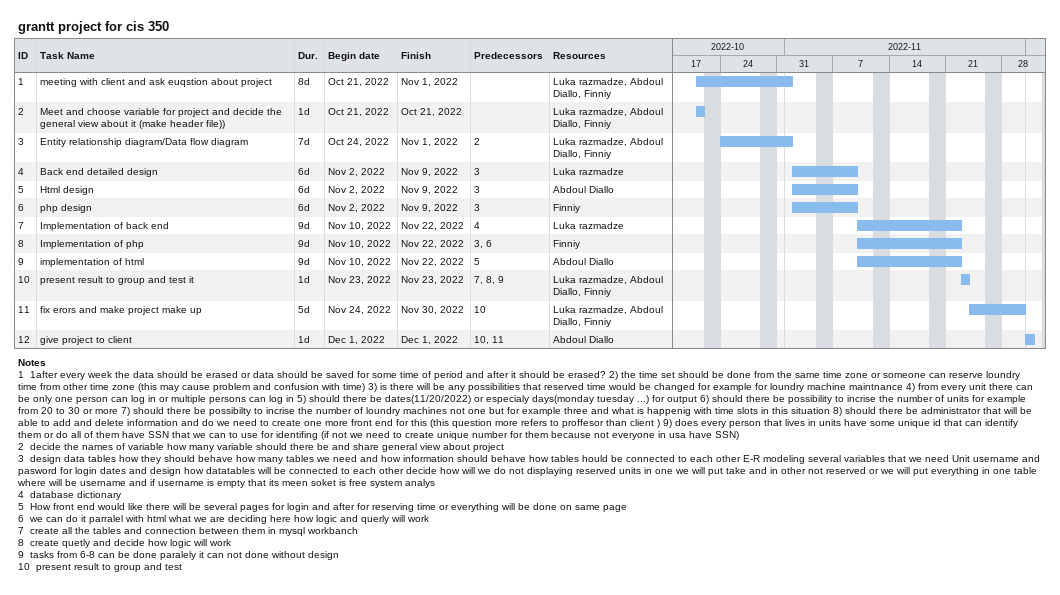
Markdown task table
grantt project for cis 350

| ID | Task | Duration | Start | Finish | Predecessors | Resources |
|---|---|---|---|---|---|---|
| 1 | meeting with client and ask euqstion about project | 8d | 2022-10-21 | 2022-11-01 |  | Luka razmadze, Abdoul Diallo, Finniy |
| 2 | Meet and choose variable for project and decide the general view about it (make header file)) | 1d | 2022-10-21 | 2022-10-21 |  | Luka razmadze, Abdoul Diallo, Finniy |
| 3 | Entity relationship diagram/Data flow diagram | 7d | 2022-10-24 | 2022-11-01 | 2 | Luka razmadze, Abdoul Diallo, Finniy |
| 4 | Back end detailed design | 6d | 2022-11-02 | 2022-11-09 | 3 | Luka razmadze |
| 5 | Html design | 6d | 2022-11-02 | 2022-11-09 | 3 | Abdoul Diallo |
| 6 | php design | 6d | 2022-11-02 | 2022-11-09 | 3 | Finniy |
| 7 | Implementation of back end | 9d | 2022-11-10 | 2022-11-22 | 4 | Luka razmadze |
| 8 | Implementation of php | 9d | 2022-11-10 | 2022-11-22 | 3, 6 | Finniy |
| 9 | implementation of html | 9d | 2022-11-10 | 2022-11-22 | 5 | Abdoul Diallo |
| 10 | present result to group and test it | 1d | 2022-11-23 | 2022-11-23 | 7, 8, 9 | Luka razmadze, Abdoul Diallo, Finniy |
| 11 | fix erors and make project make up | 5d | 2022-11-24 | 2022-11-30 | 10 | Luka razmadze, Abdoul Diallo, Finniy |
| 12 | give project to client | 1d | 2022-12-01 | 2022-12-01 | 10, 11 | Abdoul Diallo |

Notes
- 1: 1after every week the data should be erased or data should be saved for some time of period and after it should be erased? 2) the time set should be done from the same time zone or someone can reserve loundry time from other time zone (this may cause problem and confusion with time) 3) is there will be any possibilities that reserved time would be changed for example for loundry machine maintnance 4) from every unit there can be only one person can log in or multiple persons can log in 5) should there be dates(11/20/2022) or especialy days(monday tuesday ...) for output 6) should there be possibility to incrise the number of units for example from 20 to 30 or more 7) should there be possibilty to incrise the number of loundry machines not one but for example three and what is happenig with time slots in this situation 8) should there be administrator that will be able to add and delete information and do we need to create one more front end for this (this question more refers to proffesor than client ) 9) does every person that lives in units have some unique id that can identify them or do all of them have SSN that we can to use for identifing (if not we need to create unique number for them because not everyone in usa have SSN)
- 2: decide the names of variable how many variable should there be and share general view about project
- 3: design data tables how they should behave how many tables we need and how information should behave how tables hould be connected to each other E-R modeling several variables that we need Unit username and pasword for login dates and design how datatables will be connected to each other decide how will we do not displaying reserved units in one we will put take and in other not reserved or we will put everything in one table where will be username and if username is empty that its meen soket is free system analys
- 4: database dictionary
- 5: How front end would like there will be several pages for login and after for reserving time or everything will be done on same page
- 6: we can do it parralel with html what we are deciding here how logic and querly will work
- 7: create all the tables and connection between them in mysql workbanch
- 8: create quetly and decide how logic will work
- 9: tasks from 6-8 can be done paralely it can not done without design
- 10: present result to group and test
